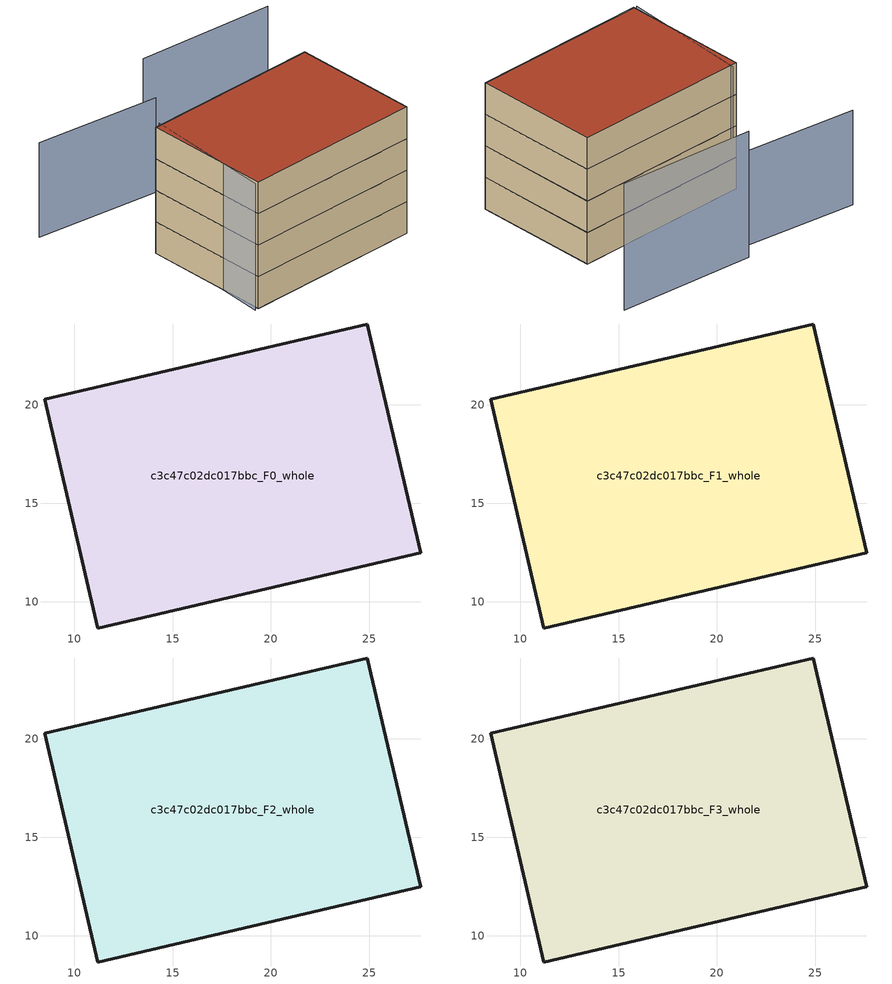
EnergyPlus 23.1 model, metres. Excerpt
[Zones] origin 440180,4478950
c3c47c02dc017bbc_F0_whole
 floor ground (EU_floor_Construction): 27.61,12.49 24.9,24.11 8.51,20.29 11.21,8.67 z0
 wall outside (EU_wall_Construction): 24.9,24.11 27.61,12.49 11.21,8.67 8.51,20.29 24.9,24.11 z0:3
c3c47c02dc017bbc_F1_whole
 floor to c3c47c02dc017bbc_F0_whole (EU_floor_Construction): 27.61,12.49 24.9,24.11 8.5,20.29 11.21,8.67 z3
 wall outside (EU_wall_Construction): 24.9,24.11 27.61,12.49 11.21,8.67 8.51,20.29 24.9,24.11 z3:6
c3c47c02dc017bbc_F2_whole
 floor to c3c47c02dc017bbc_F1_whole (EU_floor_Construction): 27.61,12.49 24.9,24.11 8.5,20.29 11.21,8.67 z6
 wall outside (EU_wall_Construction): 24.9,24.11 27.61,12.49 11.21,8.67 8.51,20.29 24.9,24.11 z6:9
c3c47c02dc017bbc_F3_whole
 floor to c3c47c02dc017bbc_F2_whole (EU_floor_Construction): 27.61,12.49 24.9,24.11 8.5,20.29 11.21,8.67 z9
 wall outside (EU_wall_Construction): 24.9,24.11 27.61,12.49 11.21,8.67 8.51,20.29 24.9,24.11 z9:12
 roof outside (EU_roof_Construction): 24.9,24.11 27.61,12.49 11.21,8.67 8.51,20.29 z12
shading: 9.09,20.71 10.89,8.59 / 26.01,31.78 13.14,29.93 z0:12; 13.39,28.42 1.68,27.32 z0:9
[Building]
EU S2 Campaign: North Axis=0; Terrain=City; Solar Distribution=FullExterior
[Site:Location]
Madrid: Latitude=40.5; Longitude=-3.5; Time Zone=1; Elevation=609
[SizingPeriod:WeatherFileDays]
AnnualSizingPeriod: Begin Month=1; Begin Day of Month=1; End Month=12; End Day of Month=31; Day of Week for Start Day=Monday; Use Weather File Daylight Saving Period=No; Use Weather File Rain and Snow Indicators=No
[MATERIAL]
EU_InternalMass_Material: Roughness=MediumRough; Thickness=0.1; Conductivity=1; Density=1800; Specific Heat=900; Thermal Absorptance=0.9; Solar Absorptance=0.7; Visible Absorptance=0.7
[MATERIAL:NOMASS] Roughness=MediumRough; Thermal Absorptance=0.9; Solar Absorptance=0.7; Visible Absorptance=0.7
Name | Thermal Resistance
EU_wall_NoMass; EU_roof_NoMass | 2.16768
EU_floor_NoMass | 1.14339
[CONSTRUCTION]
EU_wall_Construction: EU_wall_NoMass
EU_roof_Construction: EU_roof_NoMass
EU_floor_Construction: EU_floor_NoMass
EU_InternalMass_Construction: EU_InternalMass_Material
[ZONE] Type=1; Multiplier=1; Ceiling Height=autocalculate; Volume=602.891; Floor Area=autocalculate; Part of Total Floor Area=Yes
c3c47c02dc017bbc_F0_whole; c3c47c02dc017bbc_F1_whole; c3c47c02dc017bbc_F2_whole; c3c47c02dc017bbc_F3_whole
[INTERNALMASS] Construction=EU_InternalMass_Construction; Surface Area=200.964
Name | Zone or ZoneList
c3c47c02dc017bbc_F0_whole_EU_InternalMass | c3c47c02dc017bbc_F0_whole
c3c47c02dc017bbc_F1_whole_EU_InternalMass | c3c47c02dc017bbc_F1_whole
c3c47c02dc017bbc_F2_whole_EU_InternalMass | c3c47c02dc017bbc_F2_whole
c3c47c02dc017bbc_F3_whole_EU_InternalMass | c3c47c02dc017bbc_F3_whole
[OTHEREQUIPMENT] Fuel Type=Electricity; Design Level Calculation Method=Watts/Area; Power per Zone Floor Area=1; Fraction Latent=0; Fraction Radiant=0; Fraction Lost=0; Carbon Dioxide Generation Rate=0; EndUse Subcategory=EU_Step8_InternalGains
Name | Zone or ZoneList or Space or SpaceList | Schedule
EU_Step8_InternalGain_c3c47c02dc017bbc_F0_whole_f000 | c3c47c02dc017bbc_F0_whole | EU_Step8_GainSchedule_c3c47c02dc017bbc_F0_whole_f000
EU_Step8_InternalGain_c3c47c02dc017bbc_F1_whole_f000 | c3c47c02dc017bbc_F1_whole | EU_Step8_GainSchedule_c3c47c02dc017bbc_F1_whole_f000
EU_Step8_InternalGain_c3c47c02dc017bbc_F2_whole_f000 | c3c47c02dc017bbc_F2_whole | EU_Step8_GainSchedule_c3c47c02dc017bbc_F2_whole_f000
EU_Step8_InternalGain_c3c47c02dc017bbc_F3_whole_f000 | c3c47c02dc017bbc_F3_whole | EU_Step8_GainSchedule_c3c47c02dc017bbc_F3_whole_f000
[ZONEVENTILATION:DESIGNFLOWRATE] Schedule=EU_AlwaysOn; Design Flow Rate Calculation Method=AirChanges/Hour; Air Changes per Hour=0.480546; Ventilation Type=Natural; Fan Pressure Rise=0; Fan Total Efficiency=1; Constant Term Coefficient=1; Temperature Term Coefficient=0; Velocity Term Coefficient=0; Velocity Squared Term Coefficient=0; Minimum Indoor Temperature=-100; Maximum Indoor Temperature=100; Delta Temperature=-100; Minimum Outdoor Temperature=-100; Maximum Outdoor Temperature=100; Maximum Wind Speed=40
Name | Zone or ZoneList or Space or SpaceList
EU_ConstantAir_c3c47c02dc017bbc_F0_whole | c3c47c02dc017bbc_F0_whole
EU_ConstantAir_c3c47c02dc017bbc_F1_whole | c3c47c02dc017bbc_F1_whole
EU_ConstantAir_c3c47c02dc017bbc_F2_whole | c3c47c02dc017bbc_F2_whole
EU_ConstantAir_c3c47c02dc017bbc_F3_whole | c3c47c02dc017bbc_F3_whole
[HVACTEMPLATE:THERMOSTAT] Constant Heating Setpoint=20; Constant Cooling Setpoint=50
EU_HeatOnly_c3c47c02dc017bbc_F0_whole; EU_HeatOnly_c3c47c02dc017bbc_F1_whole; EU_HeatOnly_c3c47c02dc017bbc_F2_whole; EU_HeatOnly_c3c47c02dc017bbc_F3_whole
[HVACTEMPLATE:ZONE:IDEALLOADSAIRSYSTEM] System Availability Schedule=EU_AlwaysOn; Maximum Heating Supply Air Temperature=50; Minimum Cooling Supply Air Temperature=13; Maximum Heating Supply Air Humidity Ratio=0.0156; Minimum Cooling Supply Air Humidity Ratio=0.0077; Heating Limit=NoLimit; Cooling Limit=NoLimit; Heating Availability Schedule=EU_AlwaysOn; Cooling Availability Schedule=EU_CoolingOff; Dehumidification Control Type=ConstantSensibleHeatRatio; Cooling Sensible Heat Ratio=0.7; Dehumidification Setpoint=60; Humidification Control Type=None; Humidification Setpoint=30; Outdoor Air Method=None; Outdoor Air Flow Rate per Person=0.00944; Outdoor Air Flow Rate per Zone Floor Area=0; Outdoor Air Flow Rate per Zone=0; Demand Controlled Ventilation Type=None; Outdoor Air Economizer Type=NoEconomizer; Heat Recovery Type=None; Sensible Heat Recovery Effectiveness=0.7; Latent Heat Recovery Effectiveness=0.65
Name | Template Thermostat
c3c47c02dc017bbc_F0_whole | EU_HeatOnly_c3c47c02dc017bbc_F0_whole
c3c47c02dc017bbc_F1_whole | EU_HeatOnly_c3c47c02dc017bbc_F1_whole
c3c47c02dc017bbc_F2_whole | EU_HeatOnly_c3c47c02dc017bbc_F2_whole
c3c47c02dc017bbc_F3_whole | EU_HeatOnly_c3c47c02dc017bbc_F3_whole
[SIZING:ZONE] Zone Cooling Design Supply Air Temperature Input Method=SupplyAirTemperature; Zone Cooling Design Supply Air Temperature=13; Zone Heating Design Supply Air Temperature Input Method=SupplyAirTemperature; Zone Heating Design Supply Air Temperature=50; Zone Cooling Design Supply Air Humidity Ratio=0.008; Zone Heating Design Supply Air Humidity Ratio=0.008; Cooling Design Air Flow Method=DesignDay; Cooling Design Air Flow Rate=0; Cooling Minimum Air Flow per Zone Floor Area=0.000762; Cooling Minimum Air Flow=0; Cooling Minimum Air Flow Fraction=0.2; Heating Design Air Flow Method=DesignDay; Heating Design Air Flow Rate=0; Heating Maximum Air Flow per Zone Floor Area=0.002032; Heating Maximum Air Flow=0.141576; Heating Maximum Air Flow Fraction=0.3; Account for Dedicated Outdoor Air System=No; Dedicated Outdoor Air System Control Strategy=NeutralSupplyAir; Dedicated Outdoor Air Low Setpoint Temperature for Design=autosize; Dedicated Outdoor Air High Setpoint Temperature for Design=autosize; Zone Load Sizing Method=Sensible Load Only No Latent Load; Zone Latent Cooling Design Supply Air Humidity Ratio Input Method=HumidityRatioDifference; Zone Cooling Design Supply Air Humidity Ratio Difference=0.005; Zone Latent Heating Design Supply Air Humidity Ratio Input Method=HumidityRatioDifference; Zone Humidification Design Supply Air Humidity Ratio Difference=0.005
c3c47c02dc017bbc_F0_whole; c3c47c02dc017bbc_F1_whole; c3c47c02dc017bbc_F2_whole; c3c47c02dc017bbc_F3_whole
[SCHEDULE:CONSTANT]
Name | Hourly Value
EU_AlwaysOn | 1
EU_CoolingOff | 0
[SCHEDULE:FILE] Column Number=1; Rows to Skip at Top=0; Number of Hours of Data=8760; Column Separator=Comma; Interpolate to Timestep=No; Minutes per Item=60; Adjust Schedule for Daylight Savings=Yes
Name | File
EU_Step8_GainSchedule_c3c47c02dc017bbc_F0_whole_f000 | ../../schedules/c3c47c02dc017bbc/c3c47c02dc017bbc_F0_whole_f000_gain.csv
EU_Step8_GainSchedule_c3c47c02dc017bbc_F1_whole_f000 | ../../schedules/c3c47c02dc017bbc/c3c47c02dc017bbc_F1_whole_f000_gain.csv
EU_Step8_GainSchedule_c3c47c02dc017bbc_F2_whole_f000 | ../../schedules/c3c47c02dc017bbc/c3c47c02dc017bbc_F2_whole_f000_gain.csv
EU_Step8_GainSchedule_c3c47c02dc017bbc_F3_whole_f000 | ../../schedules/c3c47c02dc017bbc/c3c47c02dc017bbc_F3_whole_f000_gain.csv
